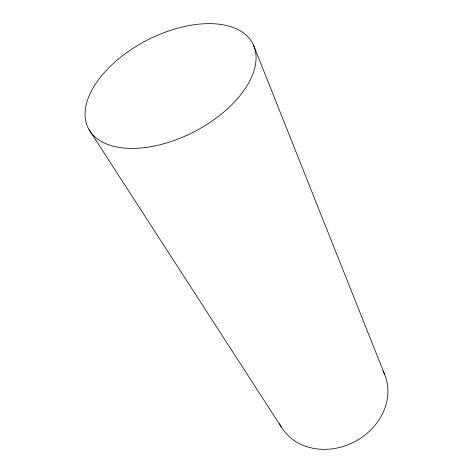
<?xml version="1.0" encoding="UTF-8"?>
<svg xmlns="http://www.w3.org/2000/svg" width="473" height="473" viewBox="0 0 473 473"><rect width="100%" height="100%" fill="white"/><g stroke="black" fill="none" stroke-linecap="round" stroke-linejoin="round"><path stroke-width="0.71" d="M88.995 129.578L281.228 426.883M253.498 45.154A92.489 51.474 -27.3 0 1 147.138 147.269A92.489 51.474 -27.3 0 1 111.049 65.629A92.489 51.474 -27.3 0 1 253.498 45.154L384.466 374.054M382.941 370.856A58.084 49.553 -27.3 0 1 354.046 442.036A58.084 49.553 -27.3 0 1 279.531 423.767"/></g></svg>
